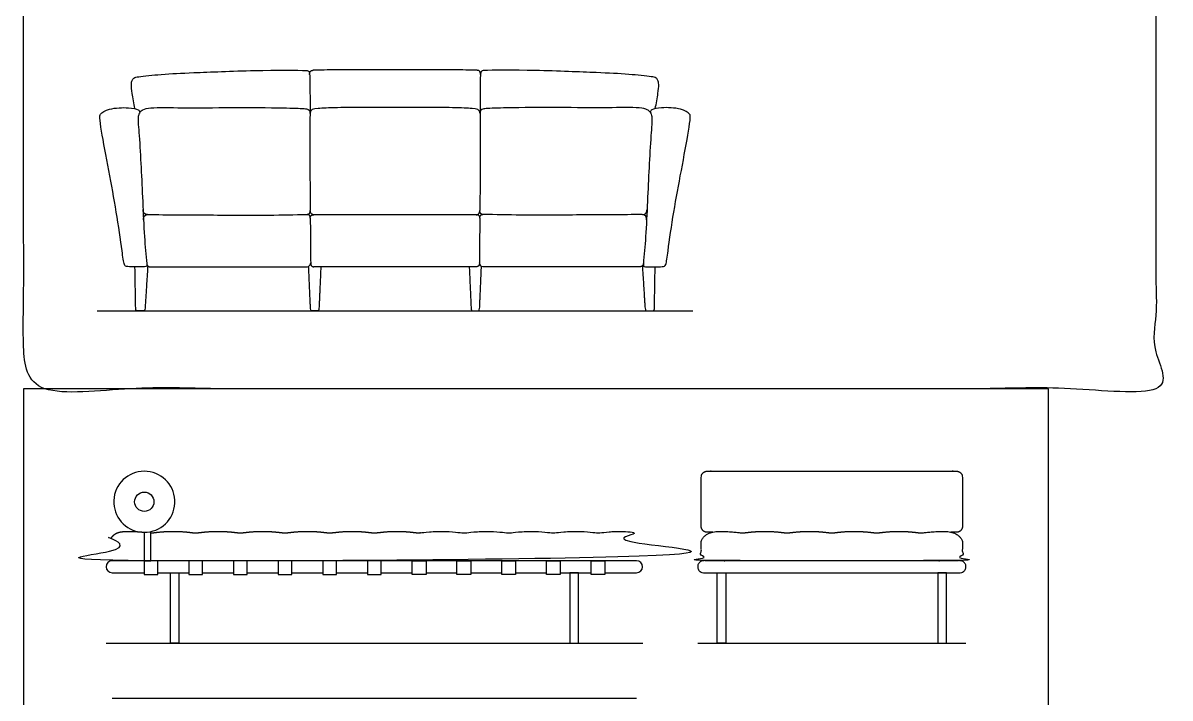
# Model space of a CAD drawing. Header units: metres. Extents: x 0 to 74.2, y -1.2 to 25.5.
# Drawn here: x 8.045 to 12.281, y 18.897 to 21.392 of the extents above; entities that cross this region are included whole.
import ezdxf

# ---------------------------------------------------------------- set-up
doc = ezdxf.new("R2010")
doc.units = ezdxf.units.M
doc.header["$MEASUREMENT"] = 0
for name, color, linetype, true_color in [('AG-DETAILS', 7, 'Continuous', 0x66ffff), ('AG-DIAGRAM', 7, 'Continuous', 0xfecc66), ('AG-FURNITURE', 7, 'Continuous', 0x66ccff), ('X-VPRT', 6, 'Continuous', 0xff00ff)]:
    doc.layers.add(name, color=color, linetype=linetype, true_color=true_color)

msp = doc.modelspace()

# ---------------------------------------------------------------- linework, layer by layer
at = {"layer": 'AG-DETAILS'}
msp.add_circle((8.4934, 19.6225), 0.0356, dxfattribs=at)
at = {"layer": 'AG-DIAGRAM'}
for points in [[(8.3196, 20.3276), (10.5191, 20.3276)], [(8.3526, 19.1003), (10.3338, 19.1003)], [(10.537, 19.1003), (11.5276, 19.1003)]]:
    msp.add_lwpolyline(points, dxfattribs=at)
at = {"layer": 'AG-FURNITURE'}
for p, q in [((8.5431, 19.3603), (8.6574, 19.3603)), ((8.7082, 19.3603), (8.8225, 19.3603)), ((8.8733, 19.3603), (8.9876, 19.3603)), ((9.0384, 19.3603), (9.1527, 19.3603)), ((9.2035, 19.3603), (9.3178, 19.3603)), ((9.3686, 19.3603), (9.4829, 19.3603)), ((9.5337, 19.3603), (9.648, 19.3603)), ((9.6988, 19.3603), (9.8131, 19.3603)), ((9.8639, 19.3603), (9.9782, 19.3603)), ((10.029, 19.3603), (10.1433, 19.3603)), ((10.6767, 19.3603), (11.3879, 19.3603))]:
    msp.add_line(p, q, dxfattribs=at)
for points in [[(9.7191, 20.4909), (9.4194, 20.4909), (9.1196, 20.4909)], [(8.4923, 19.5098), (8.4923, 19.4047), (8.5177, 19.4047), (8.5177, 19.5124)]]:
    msp.add_lwpolyline(points, dxfattribs=at)
for points in [[(8.4923, 19.3539), (8.5431, 19.3539), (8.5431, 19.4047), (8.4923, 19.4047)], [(8.6574, 19.3539), (8.7082, 19.3539), (8.7082, 19.4047), (8.6574, 19.4047)], [(8.8225, 19.3539), (8.8733, 19.3539), (8.8733, 19.4047), (8.8225, 19.4047)], [(8.9876, 19.3539), (9.0384, 19.3539), (9.0384, 19.4047), (8.9876, 19.4047)], [(9.1527, 19.3539), (9.2035, 19.3539), (9.2035, 19.4047), (9.1527, 19.4047)], [(9.3178, 19.3539), (9.3686, 19.3539), (9.3686, 19.4047), (9.3178, 19.4047)], [(9.5337, 19.3539), (9.4829, 19.3539), (9.4829, 19.4047), (9.5337, 19.4047)], [(9.6988, 19.3539), (9.648, 19.3539), (9.648, 19.4047), (9.6988, 19.4047)], [(9.8639, 19.3539), (9.8131, 19.3539), (9.8131, 19.4047), (9.8639, 19.4047)], [(10.029, 19.3539), (9.9782, 19.3539), (9.9782, 19.4047), (10.029, 19.4047)], [(10.1941, 19.3539), (10.1433, 19.3539), (10.1433, 19.4047), (10.1941, 19.4047)], [(8.5896, 19.3603), (8.6214, 19.3603), (8.6214, 19.1003), (8.5896, 19.1003)], [(10.0967, 19.3603), (10.0649, 19.3603), (10.0649, 19.1003), (10.0967, 19.1003)], [(10.6093, 19.3603), (10.641, 19.3603), (10.641, 19.1003), (10.6093, 19.1003)], [(11.4552, 19.3603), (11.4235, 19.3603), (11.4235, 19.1003), (11.4552, 19.1003)]]:
    msp.add_lwpolyline(points, close=True, dxfattribs=at)
for centre, radius, start, end in [((8.4934, 19.6225), 0.1128, 270, 259.2535), ((8.3748, 19.3825), 0.0222, 90, 180), ((10.3115, 19.3825), 0.0222, 0, 90), ((8.3748, 19.3825), 0.0222, 180, 270), ((10.3115, 19.3825), 0.0222, 270, 0)]:
    msp.add_arc(centre, radius, start, end, dxfattribs=at)
for points, knots in [([(8.4585, 21.0752), (8.4544, 21.094), (8.4485, 21.1296), (8.4442, 21.1632), (8.4478, 21.1792), (8.4546, 21.1901), (8.4767, 21.1936), (8.5666, 21.2034), (8.6733, 21.2078), (8.8868, 21.217), (9.0825, 21.2178), (9.102, 21.2144), (9.1054, 21.1958), (9.1049, 21.1424), (9.1058, 21.0749), (9.1055, 21.064), (9.1054, 21.0591)], [0, 0, 0, 0, 0.436039, 0.766288, 0.990591, 1.177545, 1.425275, 1.953979, 2.624357, 3.472054, 4.235162, 4.402101, 4.553135, 5.005366, 5.483588, 5.703876, 5.703876, 5.703876, 5.703876]), ([(9.4194, 21.2182), (9.3787, 21.2182), (9.2964, 21.2182), (9.2012, 21.2189), (9.1446, 21.2175), (9.117, 21.2166)], [1.689325, 1.689325, 1.689325, 1.689325, 2.28802, 2.857562, 3.378649, 3.378649, 3.378649, 3.378649]), ([(9.7217, 21.2166), (9.6941, 21.2175), (9.6375, 21.2189), (9.5423, 21.2182), (9.46, 21.2182), (9.4194, 21.2182)], [0, 0, 0, 0, 0.521087, 1.09063, 1.689325, 1.689325, 1.689325, 1.689325]), ([(10.3802, 21.0752), (10.3843, 21.094), (10.3902, 21.1296), (10.3945, 21.1632), (10.3909, 21.1792), (10.3841, 21.1901), (10.362, 21.1936), (10.2721, 21.2034), (10.1654, 21.2078), (9.9519, 21.217), (9.7562, 21.2178), (9.7367, 21.2144), (9.7333, 21.1958), (9.7338, 21.1424), (9.7329, 21.0749), (9.7333, 21.064), (9.7333, 21.0591)], [0, 0, 0, 0, 0.436039, 0.766288, 0.990591, 1.177545, 1.425275, 1.953979, 2.624357, 3.472054, 4.235162, 4.402101, 4.553135, 5.005366, 5.483588, 5.703876, 5.703876, 5.703876, 5.703876]), ([(8.4772, 21.0621), (8.4761, 21.0659), (8.4719, 21.0734), (8.4324, 21.0803), (8.3666, 21.0777), (8.3286, 21.0577), (8.329, 21.0382), (8.3358, 20.9862), (8.3632, 20.8403), (8.3902, 20.6983), (8.4105, 20.5579), (8.4174, 20.5003), (8.4237, 20.4924), (8.4344, 20.4906), (8.4631, 20.4911), (8.4917, 20.4906), (8.5028, 20.4913), (8.5026, 20.5002), (8.5024, 20.5029), (8.4994, 20.5333), (8.4931, 20.6021), (8.4875, 20.7331), (8.4816, 20.8558), (8.4756, 20.9694), (8.4681, 21.0444), (8.4744, 21.0566), (8.4772, 21.0621)], [3.219041, 3.219041, 3.219041, 3.219041, 3.412928, 3.751153, 4.230462, 4.581948, 4.803208, 5.203094, 5.900398, 6.614861, 7.303462, 7.716946, 7.872501, 8.045674, 8.362564, 8.696193, 8.830591, 8.966346, 8.966346, 8.966346, 9.548755, 10.202257, 10.843756, 11.467098, 11.945925, 12.185388, 12.185388, 12.185388, 12.185388]), ([(8.4772, 21.0621), (8.4804, 21.0655), (8.4884, 21.0729), (8.5226, 21.0807), (8.6437, 21.0769), (8.8133, 21.0799), (8.9968, 21.0784), (9.0803, 21.0759), (9.0978, 21.0739), (9.1052, 21.0674), (9.1053, 21.0588), (9.1053, 21.051), (9.1051, 21.0269), (9.1047, 20.9546), (9.1052, 20.7832), (9.1062, 20.6982)], [0, 0, 0, 0, 0.214549, 0.531932, 1.150868, 1.922329, 2.71091, 3.215791, 3.441249, 3.598713, 3.711847, 3.711847, 3.711847, 4.308223, 5.226671, 5.226671, 5.226671, 5.226671]), ([(9.4194, 21.0796), (9.2831, 21.0796), (9.1936, 21.0787), (9.1309, 21.0756), (9.1053, 21.0722), (9.1053, 21.0565)], [1.120831, 1.120831, 1.120831, 1.120831, 1.485317, 1.863489, 2.241662, 2.241662, 2.241662, 2.241662]), ([(9.7334, 21.0565), (9.7334, 21.0722), (9.7078, 21.0756), (9.6451, 21.0787), (9.5556, 21.0796), (9.4194, 21.0796)], [0, 0, 0, 0, 0.378172, 0.756345, 1.120831, 1.120831, 1.120831, 1.120831]), ([(10.3615, 21.0621), (10.3583, 21.0655), (10.3503, 21.0729), (10.3161, 21.0807), (10.195, 21.0769), (10.0254, 21.0799), (9.8419, 21.0784), (9.7584, 21.0759), (9.7409, 21.0739), (9.7335, 21.0674), (9.7334, 21.0588), (9.7334, 21.051), (9.7336, 21.0269), (9.734, 20.9546), (9.7335, 20.7832), (9.7326, 20.6982)], [0, 0, 0, 0, 0.214549, 0.531932, 1.150868, 1.922329, 2.71091, 3.215791, 3.441249, 3.598713, 3.711847, 3.711847, 3.711847, 4.308223, 5.226671, 5.226671, 5.226671, 5.226671]), ([(10.3615, 21.0621), (10.3626, 21.0659), (10.3668, 21.0734), (10.4063, 21.0803), (10.4721, 21.0777), (10.5101, 21.0577), (10.5097, 21.0382), (10.5029, 20.9862), (10.4755, 20.8403), (10.4485, 20.6983), (10.4282, 20.5579), (10.4213, 20.5003), (10.415, 20.4924), (10.4044, 20.4906), (10.3756, 20.4911), (10.347, 20.4906), (10.3359, 20.4913), (10.3361, 20.5002), (10.3363, 20.5029), (10.3393, 20.5333), (10.3456, 20.6021), (10.3512, 20.7331), (10.3571, 20.8558), (10.3631, 20.9694), (10.3706, 21.0444), (10.3643, 21.0566), (10.3615, 21.0621)], [3.219041, 3.219041, 3.219041, 3.219041, 3.412928, 3.751153, 4.230462, 4.581948, 4.803208, 5.203094, 5.900398, 6.614861, 7.303462, 7.716946, 7.872501, 8.045674, 8.362564, 8.696193, 8.830591, 8.966346, 8.966346, 8.966346, 9.548755, 10.202257, 10.843756, 11.467098, 11.945925, 12.185388, 12.185388, 12.185388, 12.185388]), ([(8.4906, 20.6637), (8.4901, 20.6734), (8.493, 20.6838), (8.5066, 20.6837), (8.5781, 20.6829), (8.7303, 20.6821), (8.9516, 20.6811), (9.0458, 20.6831), (9.0954, 20.6842)], [0, 0, 0, 0, 0.080585, 0.080585, 0.080585, 0.959258, 1.805226, 2.480767, 2.480767, 2.480767, 2.480767]), ([(9.4194, 20.6823), (9.3727, 20.6822), (9.2795, 20.6822), (9.1732, 20.6825), (9.1201, 20.6828)], [1.40056, 1.40056, 1.40056, 1.40056, 2.077873, 2.801121, 2.801121, 2.801121, 2.801121]), ([(9.7186, 20.6828), (9.6655, 20.6825), (9.5592, 20.6822), (9.466, 20.6822), (9.4194, 20.6823)], [0, 0, 0, 0, 0.723248, 1.40056, 1.40056, 1.40056, 1.40056]), ([(10.3481, 20.6637), (10.3486, 20.6734), (10.3457, 20.6838), (10.3321, 20.6837), (10.2606, 20.6829), (10.1084, 20.6821), (9.8871, 20.6811), (9.7929, 20.6831), (9.7433, 20.6842)], [0, 0, 0, 0, 0.080585, 0.080585, 0.080585, 0.959258, 1.805226, 2.480767, 2.480767, 2.480767, 2.480767]), ([(9.1061, 20.6714), (9.1065, 20.6454), (9.1072, 20.587), (9.1076, 20.5326), (9.1078, 20.5054)], [0, 0, 0, 0, 0.535754, 1.053196, 1.053196, 1.053196, 1.053196]), ([(9.7326, 20.6714), (9.7322, 20.6454), (9.7315, 20.587), (9.7311, 20.5326), (9.7309, 20.5054)], [0, 0, 0, 0, 0.535754, 1.053196, 1.053196, 1.053196, 1.053196]), ([(8.5139, 20.4909), (8.6576, 20.4909), (8.9113, 20.49), (9.0507, 20.4912), (9.1, 20.4903), (9.1045, 20.4933), (9.1078, 20.5054)], [0, 0, 0, 0, 1.29016, 2.057002, 2.160559, 2.328488, 2.328488, 2.328488, 2.328488]), ([(10.3248, 20.4909), (10.1811, 20.4909), (9.9274, 20.49), (9.788, 20.4912), (9.7387, 20.4903), (9.7342, 20.4933), (9.7309, 20.5054)], [0, 0, 0, 0, 1.29016, 2.057002, 2.160559, 2.328488, 2.328488, 2.328488, 2.328488])]:
    msp.add_open_spline(points, degree=3, knots=knots, dxfattribs=at)
for points in [[(9.1039, 21.2015), (9.1039, 21.2166), (9.117, 21.2166)], [(9.7348, 21.2015), (9.7348, 21.2166), (9.7217, 21.2166)], [(8.5056, 20.6837), (8.4896, 20.6837), (8.4888, 20.702)], [(9.0954, 20.6842), (9.1055, 20.6842), (9.1062, 20.6975)], [(9.1061, 20.6707), (9.1061, 20.6837), (9.0954, 20.6842)], [(9.1061, 20.6714), (9.1061, 20.6829), (9.12, 20.6828)], [(9.1201, 20.6828), (9.1079, 20.6828), (9.1062, 20.6982)], [(9.7186, 20.6828), (9.7308, 20.6828), (9.7326, 20.6982)], [(9.7326, 20.6714), (9.7326, 20.6829), (9.7187, 20.6828)], [(9.7433, 20.6842), (9.7332, 20.6842), (9.7326, 20.6975)], [(9.7326, 20.6707), (9.7326, 20.6837), (9.7433, 20.6842)], [(10.3331, 20.6837), (10.3491, 20.6837), (10.3499, 20.702)], [(8.5024, 20.5029), (8.5042, 20.4909), (8.5139, 20.4909)], [(9.1078, 20.5054), (9.1077, 20.4909), (9.1196, 20.4909)], [(9.7309, 20.5054), (9.7311, 20.4909), (9.7191, 20.4909)], [(10.3363, 20.5029), (10.3345, 20.4909), (10.3248, 20.4909)], [(10.3115, 19.4047), (9.3432, 19.4047), (8.3748, 19.4047)], [(8.3748, 19.3603), (8.4335, 19.3603), (8.4923, 19.3603)], [(10.1941, 19.3603), (10.2528, 19.3603), (10.3115, 19.3603)], [(8.3748, 18.8971), (9.3432, 18.8971), (10.3115, 18.8971)]]:
    msp.add_open_spline(points, degree=2, dxfattribs=at)
for points, weights, degree, knots in [([(8.5061, 20.4939), (8.5007, 20.408), (8.496, 20.3339), (8.4956, 20.3276), (8.4893, 20.3276), (8.4788, 20.3276), (8.4684, 20.3276), (8.4618, 20.3276), (8.4617, 20.3342), (8.4603, 20.4103), (8.4589, 20.4909)], [1, 1, 1, 0.729134055531, 1, 1, 1, 0.713310940271, 1, 1, 1], 2, [1.102644, 1.102644, 1.102644, 1.606102, 1.606102, 1.639317, 1.639317, 1.731593, 1.731593, 1.765815, 1.765815, 2.282191, 2.282191, 2.282191]), ([(9.1453, 20.4909), (9.1418, 20.4103), (9.1383, 20.3339), (9.1379, 20.3276), (9.1316, 20.3276), (9.1212, 20.3276), (9.1139, 20.3276), (9.1073, 20.3276), (9.1072, 20.3342), (9.1041, 20.4057), (9.1003, 20.4917)], [1, 1, 1, 0.729134055531, 1, 1, 1, 0.713310940271, 1, 1, 1], 2, [1.102644, 1.102644, 1.102644, 1.606102, 1.606102, 1.639317, 1.639317, 1.731593, 1.731593, 1.765815, 1.765815, 2.250634, 2.250634, 2.250634]), ([(9.6934, 20.4909), (9.6969, 20.4103), (9.7004, 20.3339), (9.7008, 20.3276), (9.7071, 20.3276), (9.7175, 20.3276), (9.7248, 20.3276), (9.7314, 20.3276), (9.7315, 20.3342), (9.7346, 20.4057), (9.7384, 20.4917)], [1, 1, 1, 0.729134055531, 1, 1, 1, 0.713310940271, 1, 1, 1], 2, [1.102644, 1.102644, 1.102644, 1.606102, 1.606102, 1.639317, 1.639317, 1.731593, 1.731593, 1.765815, 1.765815, 2.250634, 2.250634, 2.250634]), ([(10.3326, 20.4939), (10.338, 20.408), (10.3427, 20.3339), (10.3431, 20.3276), (10.3494, 20.3276), (10.3599, 20.3276), (10.3703, 20.3276), (10.3769, 20.3276), (10.3771, 20.3342), (10.3784, 20.4103), (10.3798, 20.4909)], [1, 1, 1, 0.729134055531, 1, 1, 1, 0.713310940271, 1, 1, 1], 2, [1.102644, 1.102644, 1.102644, 1.606102, 1.606102, 1.639317, 1.639317, 1.731593, 1.731593, 1.765815, 1.765815, 2.282191, 2.282191, 2.282191]), ([(10.5932, 19.5097), (10.5825, 19.5097), (10.5719, 19.5097), (10.5497, 19.5097), (10.5497, 19.5319), (10.5497, 19.624), (10.5497, 19.7131), (10.5497, 19.7353), (10.5719, 19.7353), (11.0323, 19.7353), (11.4926, 19.7353), (11.5149, 19.7353), (11.5149, 19.7131), (11.5149, 19.624), (11.5149, 19.5319), (11.5149, 19.5097), (11.4926, 19.5097), (11.4819, 19.5097), (11.4712, 19.5097)], [1, 1, 1, 0.707106781187, 1, 1, 1, 0.707106781187, 1, 1, 1, 0.707106781187, 1, 1, 1, 0.707106781187, 1, 1, 1], 2, [7.066741, 7.066741, 7.066741, 7.136608, 7.136608, 7.251145, 7.251145, 7.835808, 7.835808, 7.950345, 7.950345, 11.054512, 11.054512, 11.169049, 11.169049, 11.753711, 11.753711, 11.868249, 11.868249, 11.938397, 11.938397, 11.938397]), ([(8.5177, 19.5076), (8.5328, 19.5077), (8.5523, 19.513), (8.5999, 19.513), (8.6478, 19.513), (8.6673, 19.5076), (8.6826, 19.5076), (8.698, 19.5076), (8.7174, 19.513), (8.7653, 19.513), (8.8132, 19.513), (8.8326, 19.5076), (8.8479, 19.5076), (8.8631, 19.5076), (8.8825, 19.513), (8.9304, 19.513), (8.9783, 19.513), (8.9978, 19.5076), (9.013, 19.5076), (9.0282, 19.5076), (9.0477, 19.513), (9.0956, 19.513), (9.1435, 19.513), (9.1629, 19.5076), (9.1781, 19.5076), (9.1934, 19.5076), (9.2128, 19.513), (9.2607, 19.513), (9.3086, 19.513), (9.3281, 19.5076), (9.3433, 19.5076), (9.3585, 19.5076), (9.3779, 19.513), (9.4258, 19.513), (9.4737, 19.513), (9.4932, 19.5076), (9.5084, 19.5076), (9.5236, 19.5076), (9.5431, 19.513), (9.591, 19.513), (9.6389, 19.513), (9.6583, 19.5076), (9.6735, 19.5076), (9.6888, 19.5076), (9.7082, 19.513), (9.7561, 19.513), (9.804, 19.513), (9.8235, 19.5076), (9.8387, 19.5076), (9.8539, 19.5076), (9.8733, 19.513), (9.9212, 19.513), (9.9691, 19.513), (9.9886, 19.5076), (10.0038, 19.5076), (10.019, 19.5076), (10.0385, 19.513), (10.0864, 19.513), (10.1343, 19.513), (10.1537, 19.5076), (10.1689, 19.5076), (10.1842, 19.5076), (10.2036, 19.513), (10.2515, 19.513), (10.2756, 19.513), (10.3053, 19.5076), (10.3188, 19.4815), (10.3203, 19.4784), (10.3211, 19.4751), (10.3211, 19.4718), (10.3211, 19.4569), (10.3211, 19.4419), (10.3211, 19.4269), (10.3211, 19.4139), (10.3118, 19.4047), (10.2988, 19.4047), (9.6659, 19.4047), (9.0204, 19.4047), (8.3875, 19.4047), (8.3745, 19.4047), (8.3653, 19.4139), (8.3653, 19.4269), (8.3653, 19.4419), (8.3653, 19.4569), (8.3653, 19.4718), (8.3653, 19.4751), (8.366, 19.4784), (8.3675, 19.4815), (8.381, 19.5076), (8.398, 19.513), (8.4348, 19.513), (8.4613, 19.513), (8.4791, 19.5113), (8.4934, 19.5097)], [1, 1, 1, 1, 1, 1, 1, 1, 1, 1, 1, 1, 1, 1, 1, 1, 1, 1, 1, 1, 1, 1, 1, 1, 1, 1, 1, 1, 1, 1, 1, 1, 1, 1, 1, 1, 1, 1, 1, 1, 1, 1, 1, 1, 1, 1, 1, 1, 1, 1, 1, 1, 1, 1, 1, 1, 1, 1, 1, 1, 1, 1, 1, 1, 1, 1, 1, 1.02682332411, 1.07328179682, 1.13937541812, 1.13937541812, 1.13937541812, 1.13937541812, 0.916898529024, 0.916898529024, 1.13937541812, 1.13937541812, 1.13937541812, 1.13937541812, 0.916898529024, 0.916898529024, 1.13937541812, 1.13937541812, 1.13937541812, 1.13937541812, 1.07328179682, 1.02682332411, 1, 1, 1, 1, 1, 1, 1], 3, [1.130375, 1.130375, 1.130375, 1.130375, 1.451646, 1.451646, 1.451646, 1.774992, 1.774992, 1.774992, 2.098338, 2.098338, 2.098338, 2.421683, 2.421683, 2.421683, 2.745029, 2.745029, 2.745029, 3.068375, 3.068375, 3.068375, 3.391721, 3.391721, 3.391721, 3.715067, 3.715067, 3.715067, 4.038413, 4.038413, 4.038413, 4.361759, 4.361759, 4.361759, 4.685105, 4.685105, 4.685105, 5.008451, 5.008451, 5.008451, 5.331797, 5.331797, 5.331797, 5.655143, 5.655143, 5.655143, 5.978488, 5.978488, 5.978488, 6.301834, 6.301834, 6.301834, 6.62518, 6.62518, 6.62518, 6.948526, 6.948526, 6.948526, 7.271872, 7.271872, 7.271872, 7.595218, 7.595218, 7.595218, 7.918564, 7.918564, 7.918564, 8.24191, 8.24191, 8.24191, 8.275937, 8.275937, 8.275937, 8.423163, 8.423163, 8.423163, 8.5377, 8.5377, 8.5377, 8.608981, 8.608981, 8.608981, 8.723518, 8.723518, 8.723518, 8.870744, 8.870744, 8.870744, 8.904771, 8.904771, 8.904771, 9.228116, 9.228116, 9.228116, 9.406932, 9.406932, 9.406932, 9.406932]), ([(11.0322, 19.4047), (11.1899, 19.4047), (11.3476, 19.4047), (11.4925, 19.4047), (11.5056, 19.4047), (11.5148, 19.4139), (11.5148, 19.4269), (11.5148, 19.4419), (11.5148, 19.4569), (11.5148, 19.4718), (11.5148, 19.4751), (11.514, 19.4784), (11.5125, 19.4815), (11.499, 19.5076), (11.4693, 19.513), (11.4452, 19.513), (11.3973, 19.513), (11.3779, 19.5076), (11.3627, 19.5076), (11.3474, 19.5076), (11.328, 19.513), (11.2801, 19.513), (11.2322, 19.513), (11.2127, 19.5076), (11.1974, 19.5076), (11.1821, 19.5076), (11.1626, 19.513), (11.1147, 19.513), (11.0669, 19.513), (11.0474, 19.5076), (11.0322, 19.5076), (11.017, 19.5076), (10.9975, 19.513), (10.9497, 19.513), (10.9018, 19.513), (10.8824, 19.5076), (10.867, 19.5076), (10.8517, 19.5076), (10.8322, 19.513), (10.7843, 19.513), (10.7364, 19.513), (10.717, 19.5076), (10.7018, 19.5076), (10.6865, 19.5076), (10.6671, 19.513), (10.6192, 19.513), (10.5951, 19.513), (10.5654, 19.5076), (10.5519, 19.4815), (10.5504, 19.4784), (10.5497, 19.4751), (10.5497, 19.4718), (10.5497, 19.4569), (10.5497, 19.4419), (10.5497, 19.4269), (10.5497, 19.4139), (10.5589, 19.4047), (10.5719, 19.4047), (10.7169, 19.4047), (10.8745, 19.4047), (11.0322, 19.4047)], [1, 1, 1, 1, 0.804737854124, 0.804737854124, 1, 1, 1, 1, 0.941991357495, 0.901215971288, 0.87767384138, 0.87767384138, 0.87767384138, 0.87767384138, 0.87767384138, 0.87767384138, 0.87767384138, 0.87767384138, 0.87767384138, 0.87767384138, 0.87767384138, 0.87767384138, 0.87767384138, 0.87767384138, 0.87767384138, 0.87767384138, 0.87767384138, 0.87767384138, 0.87767384138, 0.87767384138, 0.87767384138, 0.87767384138, 0.87767384138, 0.87767384138, 0.87767384138, 0.87767384138, 0.87767384138, 0.87767384138, 0.87767384138, 0.87767384138, 0.87767384138, 0.87767384138, 0.87767384138, 0.87767384138, 0.87767384138, 0.87767384138, 0.87767384138, 0.901215971288, 0.941991357495, 1, 1, 1, 1, 0.804737854124, 0.804737854124, 1, 1, 1, 1], 3, [0.168408, 0.168408, 0.168408, 0.168408, 0.185818, 0.185818, 0.185818, 0.300355, 0.300355, 0.300355, 0.447581, 0.447581, 0.447581, 0.481608, 0.481608, 0.481608, 0.804954, 0.804954, 0.804954, 1.1283, 1.1283, 1.1283, 1.451646, 1.451646, 1.451646, 1.774992, 1.774992, 1.774992, 2.098338, 2.098338, 2.098338, 2.421257, 2.421257, 2.421257, 2.744177, 2.744177, 2.744177, 3.067523, 3.067523, 3.067523, 3.390869, 3.390869, 3.390869, 3.714214, 3.714214, 3.714214, 4.03756, 4.03756, 4.03756, 4.360906, 4.360906, 4.360906, 4.394933, 4.394933, 4.394933, 4.542159, 4.542159, 4.542159, 4.656696, 4.656696, 4.656696, 4.674106, 4.674106, 4.674106, 4.674106]), ([(11.3879, 19.3603), (11.4466, 19.3603), (11.5053, 19.3603), (11.5276, 19.3603), (11.5276, 19.3825), (11.5276, 19.4047), (11.5053, 19.4047), (11.0323, 19.4047), (10.5592, 19.4047), (10.537, 19.4047), (10.537, 19.3825), (10.537, 19.3603), (10.5592, 19.3603), (10.6179, 19.3603), (10.6767, 19.3603)], [1, 1, 1, 0.707106781187, 1, 0.707106781187, 1, 1, 1, 0.707106781187, 1, 0.707106781187, 1, 1, 1], 2, [6.083287, 6.083287, 6.083287, 6.468704, 6.468704, 6.583241, 6.583241, 6.697778, 6.697778, 13.051945, 13.051945, 13.166482, 13.166482, 13.281019, 13.281019, 13.666436, 13.666436, 13.666436])]:
    msp.add_rational_spline(points, weights, degree=degree, knots=knots, dxfattribs=at)
at = {"layer": 'X-VPRT'}
msp.add_lwpolyline([(8.0478, 17.6017), (11.8324, 17.6017), (11.8324, 20.0401), (8.0478, 20.0401)], close=True, dxfattribs=at)
msp.add_open_spline([(8.0478, 22.7833), (8.0478, 21.4117), (8.0478, 20.0401), (10.1382, 20.0401), (12.2287, 20.0401), (12.2287, 21.4117), (12.2287, 22.7833), (10.1382, 22.7833), (8.0478, 22.7833)], degree=2, knots=[0, 0, 0, 750, 750, 1500, 1500, 2250, 2250, 3000, 3000, 3000], dxfattribs=at)

doc.saveas('drawing.dxf')
